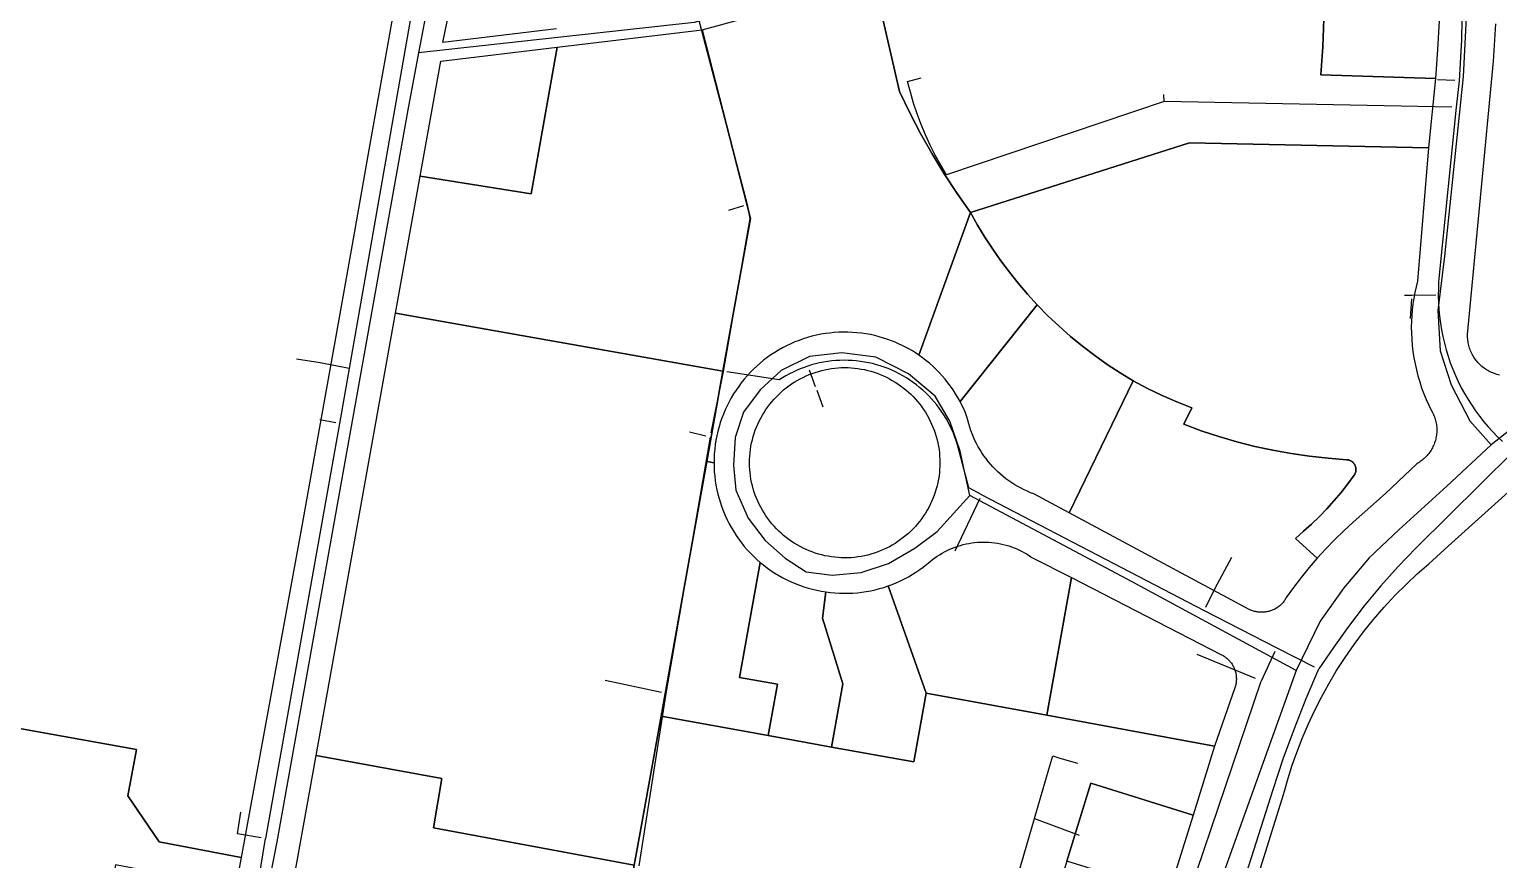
# Model space of a CAD drawing. Extents: x 1876309 to 1899261, y 443723 to 466661.
# Drawn here: x 1895567 to 1897187, y 452837 to 453752 of the extents above; entities that cross this region are included whole.
import ezdxf

# ---------------------------------------------------------------- set-up
doc = ezdxf.new("R2010")
doc.units = 0
doc.header["$MEASUREMENT"] = 0
for name, color, linetype in [('Parcels', 31, 'Continuous'), ('Roads', 7, 'Continuous'), ('Waterlines', 5, 'Continuous')]:
    doc.layers.add(name, color=color, linetype=linetype)

msp = doc.modelspace()

# ---------------------------------------------------------------- linework, layer by layer
at = {"layer": 'Parcels'}
for points in [[(1896148.1, 453752.9), (1896022.9, 453738), (1896043.1, 453836.1)], [(1896994, 453764), (1896992.7, 453733.2), (1896990.5, 453702.4), (1897116.9, 453698.3), (1897109.5, 453621.9), (1896845.9, 453627.1), (1896604.6, 453550.3), (1896589.7, 453571.4), (1896575.5, 453593), (1896562.1, 453615.1), (1896549.5, 453637.6), (1896537.6, 453660.5), (1896526.4, 453683.8), (1896498.6, 453804.2)], [(1895970, 453780), (1895942.5, 453625.8), (1895922.8, 453515.1), (1895905.5, 453418.1), (1895886.9, 453313.6), (1895867.2, 453202.5), (1895800.6, 452839), (1895710.2, 452856.4), (1895675.8, 452907.2), (1895685.1, 452958), (1895511.1, 452989.5)], [(1897187.5, 453371.1), (1897186, 453371.5), (1897184.5, 453371.9), (1897183, 453372.3), (1897181.6, 453372.9), (1897180.1, 453373.4), (1897178.7, 453374), (1897177.3, 453374.7), (1897176, 453375.4), (1897174.6, 453376.1), (1897173.3, 453376.9), (1897172, 453377.8), (1897170.8, 453378.6), (1897169.5, 453379.6), (1897168.3, 453380.5), (1897167.2, 453381.6), (1897166.1, 453382.6), (1897165, 453383.7), (1897163.9, 453384.8), (1897162.9, 453386), (1897161.9, 453387.2), (1897161, 453388.4), (1897160.1, 453389.6), (1897159.3, 453390.9), (1897158.5, 453392.3), (1897157.7, 453393.6), (1897157, 453395), (1897156.4, 453396.4), (1897155.8, 453397.8), (1897155.2, 453399.2), (1897154.7, 453400.6), (1897154.2, 453402.1), (1897153.8, 453403.6), (1897153.5, 453405.1), (1897153.2, 453406.6), (1897152.9, 453408.1), (1897152.7, 453409.6), (1897152.6, 453411.2), (1897152.5, 453412.7), (1897152.4, 453414.2), (1897152.5, 453415.8), (1897180.9, 453717.3), (1897183.4, 453758.5)], [(1896920.9, 452816.7), (1896935.1, 452862.6), (1896949.4, 452908.7), (1896950.5, 452912.3), (1896954.6, 452926.7), (1896959.2, 452940.9), (1896964.2, 452955), (1896970.1, 452970.4), (1896976.6, 452985.7), (1896983.6, 453000.7), (1896991.3, 453015.7), (1896999.4, 453030.6), (1897008.1, 453045.1), (1897017.5, 453059.7), (1897027.4, 453073.9), (1897037.8, 453087.8), (1897048.9, 453101.7), (1897060.5, 453115.2), (1897072.6, 453128.3), (1897084.6, 453140.3), (1897096.9, 453151.9), (1897109.7, 453163.1), (1897135.2, 453186), (1897263.1, 453301)]]:
    msp.add_lwpolyline(points, dxfattribs=at)
for points in [[(1896331.6, 453375.3), (1896361.9, 453543.9), (1896308.8, 453751.8), (1896498.6, 453804.2), (1896526.4, 453683.8), (1896537.6, 453660.5), (1896549.5, 453637.6), (1896562.1, 453615.1), (1896575.5, 453593), (1896589.7, 453571.4), (1896604.6, 453550.3), (1896547.5, 453393.1), (1896543.9, 453395.5), (1896540.4, 453397.8), (1896536.7, 453399.9), (1896533, 453402), (1896529.2, 453403.9), (1896525.3, 453405.7), (1896521.4, 453407.4), (1896517.4, 453409), (1896513.4, 453410.4), (1896508.7, 453411.9), (1896503.9, 453413.4), (1896499.1, 453414.6), (1896494.2, 453415.7), (1896489.3, 453416.6), (1896484.3, 453417.3), (1896479.4, 453417.8), (1896474.4, 453418.2), (1896469.4, 453418.4), (1896464.4, 453418.5), (1896459.4, 453418.3), (1896454.4, 453418), (1896449.4, 453417.5), (1896444.5, 453416.9), (1896439.6, 453416.1), (1896434.7, 453415.1), (1896429.8, 453413.9), (1896425, 453412.6), (1896420.2, 453411.1), (1896415.5, 453409.4), (1896410.9, 453407.6), (1896406.3, 453405.6), (1896401.8, 453403.5), (1896397.3, 453401.2), (1896393, 453398.7), (1896388.7, 453396.1), (1896384.5, 453393.4), (1896380.5, 453390.5), (1896376.5, 453387.4), (1896372.6, 453384.3), (1896368.9, 453381), (1896365.2, 453377.6), (1896361.7, 453374), (1896358.3, 453370.3), (1896355.1, 453366.5), (1896351.9, 453362.7), (1896349, 453358.6), (1896346.1, 453354.5), (1896343.4, 453350.3), (1896340.8, 453346.1), (1896338.4, 453341.7), (1896336.2, 453337.2), (1896334.1, 453332.7), (1896332.1, 453328.1), (1896330.4, 453323.4), (1896328.7, 453318.7), (1896327.3, 453313.9), (1896326, 453309.1), (1896324.9, 453304.2), (1896323.9, 453299.3), (1896323.2, 453294.4), (1896322.6, 453289.4), (1896322.1, 453284.4), (1896321.9, 453279.4), (1896321.8, 453274.4), (1896313.8, 453275.9), (1896331.6, 453375.3)], [(1897116.9, 453698.3), (1896990.5, 453702.4), (1896992.7, 453733.2), (1896994, 453764), (1896994.5, 453794.9), (1897121.9, 453793.4), (1897121.1, 453761.7), (1897119.4, 453730), (1897116.9, 453698.3)], [(1896331.6, 453375.3), (1895970.7, 453439.2), (1895997.8, 453590.4), (1896120.1, 453571.1), (1896149, 453732.7), (1896308.8, 453751.8), (1896361.9, 453543.9), (1896331.6, 453375.3)], [(1896149, 453732.7), (1896120.1, 453571.1), (1895997.8, 453590.4), (1896020.5, 453717.2), (1896149, 453732.7)], [(1896986.8, 453169.2), (1896962.7, 453191), (1896971.7, 453198.8), (1896980.5, 453206.8), (1896989.1, 453215.1), (1896997.3, 453223.7), (1897005.3, 453232.6), (1897012.9, 453241.7), (1897020.3, 453251), (1897027.4, 453260.6), (1897027.6, 453261), (1897027.8, 453261.3), (1897028, 453261.6), (1897028.2, 453261.9), (1897028.3, 453262.3), (1897028.5, 453262.6), (1897028.6, 453263), (1897028.8, 453263.3), (1897028.9, 453263.7), (1897029, 453264.1), (1897029.1, 453264.4), (1897029.2, 453264.8), (1897029.2, 453265.2), (1897029.3, 453265.5), (1897029.3, 453265.9), (1897029.4, 453266.3), (1897029.4, 453266.7), (1897029.4, 453267.1), (1897029.4, 453267.4), (1897029.3, 453267.8), (1897029.3, 453268.2), (1897029.2, 453268.6), (1897029.2, 453268.9), (1897029.1, 453269.3), (1897029, 453269.7), (1897028.9, 453270), (1897028.8, 453270.4), (1897028.7, 453270.8), (1897028.5, 453271.1), (1897028.4, 453271.5), (1897028.2, 453271.8), (1897028, 453272.1), (1897027.9, 453272.5), (1897027.7, 453272.8), (1897027.4, 453273.1), (1897027.2, 453273.4), (1897027, 453273.7), (1897026.7, 453274), (1897026.5, 453274.3), (1897026.2, 453274.6), (1897026, 453274.8), (1897025.7, 453275.1), (1897025.4, 453275.3), (1897025.1, 453275.6), (1897024.8, 453275.8), (1897024.5, 453276), (1897024.2, 453276.2), (1897023.8, 453276.4), (1897023.5, 453276.6), (1897023.2, 453276.7), (1897022.8, 453276.9), (1897022.5, 453277), (1897022.1, 453277.2), (1897021.7, 453277.3), (1897021.4, 453277.4), (1897021, 453277.5), (1897020.6, 453277.6), (1897020.3, 453277.6), (1897019.9, 453277.7), (1897019.5, 453277.7), (1897019.1, 453277.8), (1896998.7, 453279.3), (1896978.3, 453281.5), (1896958, 453284.5), (1896937.9, 453288.1), (1896917.9, 453292.5), (1896898, 453297.5), (1896878.3, 453303.3), (1896858.9, 453309.7), (1896839.6, 453316.8), (1896848.4, 453334.9), (1896831.9, 453341.5), (1896815.7, 453348.7), (1896799.6, 453356.4), (1896783.9, 453364.6), (1896769.4, 453373.4), (1896755.3, 453382.8), (1896741.4, 453392.6), (1896728, 453402.9), (1896714.9, 453413.7), (1896702.2, 453424.9), (1896689.9, 453436.6), (1896678.1, 453448.7), (1896667.5, 453460.3), (1896657.2, 453472.3), (1896647.4, 453484.5), (1896638, 453497.1), (1896629, 453510), (1896620.4, 453523.1), (1896612.3, 453536.6), (1896604.6, 453550.3), (1896845.9, 453627.1), (1897109.5, 453621.9), (1897097.1, 453474.5), (1897095.6, 453468.3), (1897094.2, 453462), (1897093.1, 453455.8), (1897092.1, 453449.4), (1897091.4, 453443.1), (1897090.9, 453436.7), (1897090.5, 453430.4), (1897090.4, 453424), (1897090.5, 453417.6), (1897090.8, 453410.7), (1897091.4, 453403.9), (1897092.2, 453397), (1897093.2, 453390.2), (1897094.5, 453383.5), (1897096, 453376.8), (1897097.7, 453370.1), (1897099.7, 453363.5), (1897101.8, 453357), (1897104.3, 453350.5), (1897106.9, 453344.2), (1897109.7, 453337.9), (1897112.8, 453331.8), (1897113.5, 453330.5), (1897114.2, 453329.2), (1897114.8, 453327.8), (1897115.4, 453326.5), (1897115.9, 453325.1), (1897116.4, 453323.7), (1897116.8, 453322.3), (1897117.2, 453320.9), (1897117.5, 453319.4), (1897117.8, 453318), (1897118, 453316.5), (1897118.2, 453315.1), (1897118.4, 453313.6), (1897118.4, 453312.1), (1897118.5, 453310.7), (1897118.4, 453309.2), (1897118.4, 453307.7), (1897118.3, 453306.3), (1897118.1, 453304.8), (1897117.9, 453303.4), (1897117.6, 453301.9), (1897117.3, 453300.5), (1897116.9, 453299), (1897116.5, 453297.6), (1897116, 453296.2), (1897115.5, 453294.9), (1897114.9, 453293.5), (1897114.3, 453292.2), (1897113.6, 453290.9), (1897112.9, 453289.6), (1897112.2, 453288.3), (1897111.4, 453287.1), (1897110.5, 453285.8), (1897109.7, 453284.7), (1897108.7, 453283.5), (1897107.8, 453282.4), (1897106.8, 453281.3), (1897105.8, 453280.3), (1897104.7, 453279.2), (1897103.6, 453278.3), (1897102.5, 453277.3), (1897101.3, 453276.4), (1897100.1, 453275.6), (1897098.9, 453274.8), (1897097.6, 453274), (1897096.3, 453273.3), (1897061.8, 453240.5), (1897026.3, 453208.8), (1897016, 453199.3), (1897006, 453189.6), (1896996.2, 453179.5), (1896986.8, 453169.2)], [(1896678.1, 453448.7), (1896593, 453342), (1896590.6, 453346.3), (1896588, 453350.5), (1896585.4, 453354.7), (1896582.5, 453358.7), (1896579.6, 453362.7), (1896576.5, 453366.5), (1896573.3, 453370.3), (1896569.9, 453373.9), (1896566.5, 453377.4), (1896562.9, 453380.8), (1896559.2, 453384.1), (1896555.4, 453387.2), (1896551.5, 453390.2), (1896547.5, 453393.1), (1896604.6, 453550.3), (1896612.3, 453536.6), (1896620.4, 453523.1), (1896629, 453510), (1896638, 453497.1), (1896647.4, 453484.5), (1896657.2, 453472.3), (1896667.5, 453460.3), (1896678.1, 453448.7)], [(1896263.4, 452994.9), (1896241, 452870.6), (1896233.9, 452830.7), (1896012.7, 452871.8), (1896021.7, 452926), (1895883.3, 452951.7), (1895970.7, 453439.2), (1896331.6, 453375.3), (1896313.8, 453275.9), (1896295.4, 453173.4), (1896263.4, 452994.9)], [(1896783.9, 453364.6), (1896713.3, 453219.1), (1896674.5, 453240), (1896670.8, 453241.4), (1896667.2, 453242.9), (1896663.7, 453244.5), (1896660.2, 453246.3), (1896656.7, 453248.2), (1896653.3, 453250.2), (1896650, 453252.3), (1896646.8, 453254.5), (1896643.6, 453256.8), (1896640.6, 453259.3), (1896637.6, 453261.8), (1896634.7, 453264.4), (1896631.8, 453267.2), (1896629.1, 453270), (1896626.5, 453272.9), (1896624, 453275.9), (1896621.6, 453279), (1896619.2, 453282.2), (1896617, 453285.4), (1896615, 453288.7), (1896613, 453292.1), (1896611.1, 453295.6), (1896609.4, 453299.1), (1896607.7, 453302.7), (1896606.2, 453306.3), (1896604.9, 453310), (1896603.6, 453313.7), (1896602.5, 453317.4), (1896601.5, 453321.2), (1896600.6, 453325.1), (1896598.9, 453329.4), (1896597.1, 453333.7), (1896595.1, 453337.9), (1896593, 453342), (1896678.1, 453448.7), (1896689.9, 453436.6), (1896702.2, 453424.9), (1896714.9, 453413.7), (1896728, 453402.9), (1896741.4, 453392.6), (1896755.3, 453382.8), (1896769.4, 453373.4), (1896783.9, 453364.6)], [(1896465.8, 453379.4), (1896469.5, 453379.4), (1896473.1, 453379.2), (1896476.8, 453378.9), (1896480.4, 453378.4), (1896484, 453377.8), (1896487.6, 453377.1), (1896491.2, 453376.3), (1896494.7, 453375.3), (1896498.2, 453374.3), (1896501.7, 453373.1), (1896505.1, 453371.8), (1896508.5, 453370.3), (1896511.8, 453368.8), (1896515.1, 453367.1), (1896518.3, 453365.3), (1896521.4, 453363.4), (1896524.5, 453361.4), (1896527.5, 453359.3), (1896530.4, 453357.1), (1896533.3, 453354.8), (1896536, 453352.4), (1896538.7, 453349.9), (1896541.3, 453347.3), (1896543.8, 453344.7), (1896546.2, 453341.9), (1896548.5, 453339), (1896550.7, 453336.1), (1896552.8, 453333.1), (1896554.8, 453330.1), (1896556.7, 453326.9), (1896558.5, 453323.7), (1896560.1, 453320.4), (1896561.7, 453317.1), (1896563.1, 453313.8), (1896564.4, 453310.3), (1896565.6, 453306.9), (1896566.7, 453303.4), (1896567.7, 453299.8), (1896568.5, 453296.3), (1896569.2, 453292.7), (1896569.8, 453289.1), (1896570.2, 453285.4), (1896570.5, 453281.8), (1896570.7, 453278.1), (1896570.8, 453274.4), (1896570.7, 453270.8), (1896570.5, 453267.1), (1896570.2, 453263.5), (1896569.8, 453259.8), (1896569.2, 453256.2), (1896568.5, 453252.6), (1896567.7, 453249.1), (1896566.7, 453245.5), (1896565.6, 453242), (1896564.4, 453238.6), (1896563.1, 453235.1), (1896561.7, 453231.8), (1896560.1, 453228.4), (1896558.5, 453225.2), (1896556.7, 453222), (1896554.8, 453218.8), (1896552.8, 453215.8), (1896550.7, 453212.8), (1896548.5, 453209.8), (1896546.2, 453207), (1896543.8, 453204.2), (1896541.3, 453201.6), (1896538.7, 453199), (1896536, 453196.5), (1896533.3, 453194.1), (1896530.4, 453191.8), (1896527.5, 453189.6), (1896524.5, 453187.4), (1896521.4, 453185.5), (1896518.3, 453183.6), (1896515.1, 453181.8), (1896511.8, 453180.1), (1896508.5, 453178.6), (1896505.1, 453177.1), (1896501.7, 453175.8), (1896498.2, 453174.6), (1896494.7, 453173.6), (1896491.2, 453172.6), (1896487.6, 453171.8), (1896484, 453171.1), (1896480.4, 453170.5), (1896476.8, 453170), (1896473.1, 453169.7), (1896469.5, 453169.5), (1896465.8, 453169.4), (1896462.1, 453169.5), (1896458.5, 453169.8), (1896454.9, 453170.1), (1896451.2, 453170.6), (1896447.6, 453171.2), (1896444, 453171.9), (1896440.5, 453172.7), (1896436.9, 453173.7), (1896433.4, 453174.8), (1896430, 453176), (1896426.6, 453177.3), (1896423.2, 453178.7), (1896419.9, 453180.3), (1896416.7, 453182), (1896413.5, 453183.7), (1896410.3, 453185.6), (1896407.3, 453187.6), (1896404.3, 453189.7), (1896401.4, 453191.9), (1896398.5, 453194.2), (1896395.8, 453196.6), (1896393.1, 453199.1), (1896390.5, 453201.7), (1896388, 453204.4), (1896385.6, 453207.2), (1896383.3, 453210), (1896381.1, 453212.9), (1896379, 453215.9), (1896377, 453219), (1896375.1, 453222.1), (1896373.3, 453225.3), (1896371.6, 453228.6), (1896370.1, 453231.9), (1896368.6, 453235.2), (1896367.3, 453238.6), (1896366.1, 453242.1), (1896365, 453245.6), (1896364.1, 453249.1), (1896363.2, 453252.7), (1896362.5, 453256.3), (1896361.9, 453259.9), (1896361.5, 453263.5), (1896361.1, 453267.1), (1896360.9, 453270.8), (1896360.8, 453274.4), (1896360.9, 453278.1), (1896361.1, 453281.8), (1896361.5, 453285.4), (1896361.9, 453289), (1896362.5, 453292.6), (1896363.2, 453296.2), (1896364.1, 453299.8), (1896365, 453303.3), (1896366.1, 453306.8), (1896367.3, 453310.3), (1896368.6, 453313.7), (1896370.1, 453317), (1896371.6, 453320.3), (1896373.3, 453323.6), (1896375.1, 453326.8), (1896377, 453329.9), (1896379, 453333), (1896381.1, 453336), (1896383.3, 453338.9), (1896385.6, 453341.7), (1896388, 453344.5), (1896390.5, 453347.2), (1896393.1, 453349.8), (1896395.8, 453352.3), (1896398.5, 453354.7), (1896401.4, 453357), (1896404.3, 453359.2), (1896407.3, 453361.3), (1896410.3, 453363.3), (1896413.5, 453365.2), (1896416.7, 453366.9), (1896419.9, 453368.6), (1896423.2, 453370.2), (1896426.6, 453371.6), (1896430, 453372.9), (1896433.4, 453374.1), (1896436.9, 453375.2), (1896440.5, 453376.2), (1896444, 453377), (1896447.6, 453377.7), (1896451.2, 453378.3), (1896454.9, 453378.8), (1896458.5, 453379.1), (1896462.1, 453379.4), (1896465.8, 453379.4)], [(1896713.3, 453219.1), (1896783.9, 453364.6), (1896799.6, 453356.4), (1896815.7, 453348.7), (1896831.9, 453341.5), (1896848.4, 453334.9), (1896839.6, 453316.8), (1896858.9, 453309.7), (1896878.3, 453303.3), (1896898, 453297.5), (1896917.9, 453292.5), (1896937.9, 453288.1), (1896958, 453284.5), (1896978.3, 453281.5), (1896998.7, 453279.3), (1897019.1, 453277.8), (1897019.5, 453277.7), (1897019.9, 453277.7), (1897020.3, 453277.6), (1897020.6, 453277.6), (1897021, 453277.5), (1897021.4, 453277.4), (1897021.7, 453277.3), (1897022.1, 453277.2), (1897022.5, 453277), (1897022.8, 453276.9), (1897023.2, 453276.7), (1897023.5, 453276.6), (1897023.8, 453276.4), (1897024.2, 453276.2), (1897024.5, 453276), (1897024.8, 453275.8), (1897025.1, 453275.6), (1897025.4, 453275.3), (1897025.7, 453275.1), (1897026, 453274.8), (1897026.2, 453274.6), (1897026.5, 453274.3), (1897026.7, 453274), (1897027, 453273.7), (1897027.2, 453273.4), (1897027.4, 453273.1), (1897027.7, 453272.8), (1897027.9, 453272.5), (1897028, 453272.1), (1897028.2, 453271.8), (1897028.4, 453271.5), (1897028.5, 453271.1), (1897028.7, 453270.8), (1897028.8, 453270.4), (1897028.9, 453270), (1897029, 453269.7), (1897029.1, 453269.3), (1897029.2, 453268.9), (1897029.2, 453268.6), (1897029.3, 453268.2), (1897029.3, 453267.8), (1897029.4, 453267.4), (1897029.4, 453267.1), (1897029.4, 453266.7), (1897029.4, 453266.3), (1897029.3, 453265.9), (1897029.3, 453265.5), (1897029.2, 453265.2), (1897029.2, 453264.8), (1897029.1, 453264.4), (1897029, 453264.1), (1897028.9, 453263.7), (1897028.8, 453263.3), (1897028.6, 453263), (1897028.5, 453262.6), (1897028.3, 453262.3), (1897028.2, 453261.9), (1897028, 453261.6), (1897027.8, 453261.3), (1897027.6, 453261), (1897027.4, 453260.6), (1897020.3, 453251), (1897012.9, 453241.7), (1897005.3, 453232.6), (1896997.3, 453223.7), (1896989.1, 453215.1), (1896980.5, 453206.8), (1896971.7, 453198.8), (1896962.7, 453191), (1896986.8, 453169.2), (1896977.8, 453158.7), (1896969.1, 453147.9), (1896960.7, 453136.9), (1896952.6, 453125.7), (1896952.1, 453124.7), (1896951.5, 453123.8), (1896950.9, 453123), (1896950.3, 453122.1), (1896949.7, 453121.2), (1896949, 453120.4), (1896948.3, 453119.6), (1896947.6, 453118.9), (1896946.9, 453118.1), (1896946.1, 453117.4), (1896945.3, 453116.7), (1896944.5, 453116), (1896943.6, 453115.4), (1896942.8, 453114.8), (1896941.9, 453114.2), (1896941, 453113.7), (1896940, 453113.1), (1896939.1, 453112.7), (1896938.1, 453112.2), (1896937.2, 453111.8), (1896936.2, 453111.4), (1896935.2, 453111.1), (1896934.2, 453110.7), (1896933.2, 453110.5), (1896932.1, 453110.2), (1896931.1, 453110), (1896930.1, 453109.8), (1896929, 453109.7), (1896928, 453109.6), (1896926.9, 453109.5), (1896925.9, 453109.5), (1896924.8, 453109.5), (1896923.7, 453109.5), (1896922.7, 453109.6), (1896921.6, 453109.7), (1896920.6, 453109.8), (1896919.5, 453110), (1896918.5, 453110.2), (1896917.5, 453110.5), (1896916.5, 453110.8), (1896915.5, 453111.1), (1896914.5, 453111.5), (1896913.5, 453111.9), (1896912.5, 453112.3), (1896911.6, 453112.7), (1896713.3, 453219.1)], [(1896263.4, 452994.9), (1896295.4, 453173.4), (1896313.8, 453275.9), (1896321.8, 453274.4), (1896321.9, 453269.4), (1896322.1, 453264.4), (1896322.6, 453259.5), (1896323.2, 453254.5), (1896323.9, 453249.5), (1896324.9, 453244.6), (1896326, 453239.7), (1896327.3, 453234.9), (1896328.8, 453230.1), (1896330.4, 453225.4), (1896332.2, 453220.7), (1896334.1, 453216.1), (1896336.2, 453211.5), (1896338.5, 453207.1), (1896340.9, 453202.7), (1896343.5, 453198.4), (1896346.2, 453194.2), (1896349.1, 453190.1), (1896352.1, 453186.1), (1896355.2, 453182.2), (1896358.5, 453178.4), (1896361.9, 453174.7), (1896365.4, 453171.2), (1896369.1, 453167.7), (1896372.8, 453164.4), (1896349.9, 453037.6), (1896391.7, 453030.1), (1896381.4, 452973.5), (1896263.4, 452994.9)], [(1896688.5, 452996.1), (1896555.8, 453020.1), (1896513.6, 453138.6), (1896518.2, 453140.3), (1896522.7, 453142.1), (1896527.2, 453144.2), (1896531.6, 453146.3), (1896536, 453148.7), (1896540.2, 453151.1), (1896544.4, 453153.8), (1896548.5, 453156.5), (1896552.4, 453159.4), (1896556.3, 453162.4), (1896560.1, 453165.6), (1896562.6, 453167.6), (1896565.1, 453169.5), (1896567.7, 453171.3), (1896570.4, 453173), (1896573.1, 453174.7), (1896575.9, 453176.2), (1896578.7, 453177.6), (1896581.6, 453179), (1896584.5, 453180.2), (1896587.5, 453181.3), (1896590.5, 453182.4), (1896593.5, 453183.3), (1896596.6, 453184.1), (1896599.7, 453184.9), (1896602.8, 453185.5), (1896605.9, 453186), (1896609.1, 453186.4), (1896612.2, 453186.7), (1896615.4, 453186.8), (1896618.6, 453186.9), (1896621.7, 453186.9), (1896624.9, 453186.7), (1896628.1, 453186.5), (1896631.2, 453186.1), (1896634.4, 453185.6), (1896637.5, 453185), (1896640.6, 453184.3), (1896643.7, 453183.5), (1896646.7, 453182.6), (1896649.7, 453181.6), (1896652.7, 453180.5), (1896655.6, 453179.3), (1896658.5, 453178), (1896661.4, 453176.6), (1896664.1, 453175.1), (1896666.9, 453173.5), (1896669.6, 453171.8), (1896672.2, 453170), (1896715.8, 453147.7), (1896688.5, 452996.1)], [(1896381.4, 452973.5), (1896391.7, 453030.1), (1896349.9, 453037.6), (1896372.8, 453164.4), (1896376.7, 453161.3), (1896380.7, 453158.2), (1896384.8, 453155.3), (1896389, 453152.6), (1896393.3, 453150), (1896397.7, 453147.5), (1896402.2, 453145.2), (1896406.7, 453143.1), (1896411.3, 453141.1), (1896416, 453139.3), (1896420.8, 453137.6), (1896425.6, 453136.2), (1896430.4, 453134.8), (1896435.3, 453133.7), (1896440.2, 453132.7), (1896445.2, 453131.9), (1896441.3, 453103), (1896463.9, 453030.6), (1896451.3, 452960.9), (1896381.4, 452973.5)], [(1896873.6, 452961.8), (1896688.5, 452996.1), (1896715.8, 453147.7), (1896881.3, 453062.7), (1896882.2, 453062.2), (1896883.1, 453061.7), (1896884, 453061.1), (1896884.8, 453060.5), (1896885.7, 453059.9), (1896886.5, 453059.3), (1896887.3, 453058.6), (1896888.1, 453057.9), (1896888.8, 453057.2), (1896889.6, 453056.4), (1896890.3, 453055.6), (1896890.9, 453054.8), (1896891.6, 453054), (1896892.2, 453053.2), (1896892.8, 453052.3), (1896893.3, 453051.4), (1896893.8, 453050.5), (1896894.3, 453049.6), (1896894.8, 453048.6), (1896895.2, 453047.7), (1896895.6, 453046.7), (1896895.9, 453045.7), (1896896.3, 453044.7), (1896896.6, 453043.7), (1896896.8, 453042.7), (1896897, 453041.7), (1896897.2, 453040.7), (1896897.3, 453039.6), (1896897.5, 453038.6), (1896897.5, 453037.5), (1896897.6, 453036.5), (1896897.6, 453035.4), (1896897.5, 453034.4), (1896897.4, 453033.4), (1896897.3, 453032.3), (1896897.2, 453031.3), (1896897, 453030.2), (1896896.8, 453029.2), (1896896.5, 453028.2), (1896896.2, 453027.2), (1896895.9, 453026.2), (1896873.6, 452961.8)], [(1896451.3, 452960.9), (1896463.9, 453030.6), (1896441.3, 453103), (1896445.2, 453131.9), (1896450.1, 453131.3), (1896455, 453130.8), (1896460, 453130.5), (1896464.9, 453130.4), (1896469.9, 453130.5), (1896474.8, 453130.7), (1896479.8, 453131.1), (1896484.7, 453131.7), (1896489.6, 453132.4), (1896494.5, 453133.3), (1896499.3, 453134.4), (1896504.1, 453135.6), (1896508.9, 453137), (1896513.6, 453138.6), (1896555.8, 453020.1), (1896542.1, 452944.4), (1896451.3, 452960.9)], [(1896263.4, 452994.9), (1896381.4, 452973.5), (1896451.3, 452960.9), (1896542.1, 452944.4), (1896555.8, 453020.1), (1896688.5, 452996.1), (1896873.6, 452961.8), (1896850, 452885.9), (1896737.3, 452920.9), (1896710.6, 452834.9), (1896683.9, 452749), (1896660.2, 452672.6), (1896653.4, 452650.6), (1896628.7, 452610), (1896554.8, 452488.4), (1896542.2, 452418.6), (1896403.7, 452443.7), (1896389.8, 452367.4), (1896169.8, 452473.2), (1896222.9, 452769.2), (1896233.9, 452830.7), (1896241, 452870.6), (1896263.4, 452994.9)], [(1895521.1, 452788.5), (1895511.1, 452989.5), (1895685.1, 452958), (1895675.8, 452907.2), (1895710.2, 452856.4), (1895800.6, 452839), (1895794.5, 452805.5), (1895662.1, 452831.1), (1895650.5, 452767.1), (1895643.5, 452728.8), (1895521.1, 452788.5)], [(1896233.9, 452830.7), (1896222.9, 452769.2), (1896169.8, 452473.2), (1895928.9, 452588.9), (1895954, 452740.2), (1895848.8, 452759.8), (1895883.3, 452951.7), (1896021.7, 452926), (1896012.7, 452871.8), (1896233.9, 452830.7)], [(1896850, 452885.9), (1896823.3, 452799.9), (1896710.6, 452834.9), (1896737.3, 452920.9), (1896850, 452885.9)]]:
    msp.add_lwpolyline(points, close=True, dxfattribs=at)
at = {"layer": 'Roads'}
for points in [[(1897401.1, 454312.1), (1897407.3, 454201), (1897393.2, 453683.7), (1897380, 453580), (1897356.7, 453501.5), (1897322.9, 453449.4), (1897278.6, 453381.7), (1897226.5, 453332.2), (1897178.5, 453294.2)], [(1897092.7, 454209.6), (1897126.8, 454080.2), (1897147.4, 453950.7), (1897154.4, 453838.5), (1897147.5, 453700.5), (1897126.9, 453502.4), (1897119.7, 453442.4), (1897122.2, 453398), (1897134.5, 453360.2), (1897155, 453320.7), (1897178.5, 453294.2)], [(1896476.6, 454012.4), (1896468.3, 453975.5), (1896504.9, 453818), (1896300, 453759.8), (1895996.2, 453726.5)], [(1896023.8, 453873.2), (1896018.7, 453845.9), (1895996.2, 453726.5)], [(1895996.2, 453726.5), (1895984.3, 453663.5), (1895840, 452856.2), (1895794.5, 452624.1)], [(1896963.3, 453045.2), (1896782.6, 453142.9), (1896603.6, 453238.3), (1896593.1, 453287.3), (1896581.8, 453320.4), (1896565.6, 453347.9), (1896536, 453372.5), (1896500.1, 453390.8), (1896462.8, 453395.8), (1896426.9, 453391.5), (1896395.9, 453376), (1896372.6, 453354.9), (1896354.3, 453330.3), (1896345.2, 453302.1), (1896343.1, 453271.8), (1896345.9, 453244.3), (1896359.3, 453213.3), (1896378.3, 453188.7), (1896400.1, 453169), (1896423.4, 453154.2), (1896452.2, 453150.6), (1896483.9, 453153.5), (1896514.2, 453163.3), (1896543.1, 453180.2), (1896567.7, 453198.5), (1896603.6, 453238.3)], [(1897178.5, 453294.2), (1897129.6, 453248.4), (1897077, 453200.7), (1897044.1, 453169.5), (1897016.1, 453136.6), (1896989.8, 453099.6), (1896963.3, 453045.2)], [(1896963.3, 453045.2), (1896876.7, 452803.3), (1896819.4, 452615.2), (1896804.9, 452549.6), (1896786.1, 452497.3), (1896759.8, 452457.9), (1896725.7, 452417.3), (1896681.3, 452378.5), (1896649.6, 452355.9), (1896622.2, 452340.1), (1896595.3, 452324.7), (1896568.7, 452301.5), (1896548.2, 452271.4)]]:
    msp.add_lwpolyline(points, dxfattribs=at)
at = {"layer": 'Waterlines', "color": 5}
for p, q in [((1896256.6, 453948), (1896358.4, 453559.2)), ((1896002.2, 453850), (1895919.6, 453378.4)), ((1897138.2, 453695.9), (1897119.3, 453696.9)), ((1897143.2, 453695.7), (1897140, 453666.4)), ((1896818, 453673), (1896817.5, 453680.6)), ((1897135.1, 453666.5), (1896818, 453673)), ((1897140, 453666.4), (1897121.9, 453488.5)), ((1896354.2, 453557.8), (1896337.8, 453552.6)), ((1897082.9, 453459.3), (1897090.9, 453459.4)), ((1897089.4, 453433.5), (1897090.8, 453455.2)), ((1897090.9, 453459.4), (1897117.3, 453459.5)), ((1895887.6, 453384.6), (1895861.6, 453388.6)), ((1895919.6, 453378.4), (1895887.6, 453384.6)), ((1895919.6, 453378.4), (1895909, 453317.8)), ((1896331.7, 453375.2), (1896318.3, 453307.5)), ((1896426.6, 453376.8), (1896433.3, 453358.6)), ((1896435, 453354.5), (1896441.6, 453336.2)), ((1895909, 453317.8), (1895827.5, 452859.9)), ((1895905.1, 453318.5), (1895887.2, 453321.9)), ((1896312.6, 453303.9), (1896294.7, 453308.1)), ((1896317.4, 453302.8), (1896268.7, 453019.8)), ((1896614.9, 453235), (1896587.2, 453177)), ((1896614.9, 453235), (1896601.5, 453207)), ((1896616.9, 453239.1), (1896861.9, 453111.3)), ((1896874.1, 453136.1), (1896892.6, 453170.2)), ((1896863.8, 453115.3), (1896874.1, 453136.1)), ((1896861.9, 453111.3), (1896942, 453070.3)), ((1896940, 453066.2), (1896924.9, 453033.7)), ((1896942, 453070.3), (1896983.5, 453049.5)), ((1896918.6, 453036.6), (1896854.3, 453063)), ((1896263.9, 453020.9), (1896202, 453034.1)), ((1896829, 452750), (1896924.9, 453033.7)), ((1896268.7, 453019.8), (1896239, 452830)), ((1896675, 452882.2), (1896690.7, 452936.3)), ((1896703, 452948.7), (1896722.4, 452943.1)), ((1896650.6, 452798.3), (1896675, 452882.2)), ((1896675, 452882.2), (1896724.4, 452863.6)), ((1895791.8, 452646.5), (1895827.5, 452859.9))]:
    msp.add_line(p, q, dxfattribs=at)
for points in [[(1897121.2, 454057.2), (1897129.1, 454012.5), (1897135.5, 453967.6), (1897140.5, 453922.4), (1897144, 453877.2), (1897146, 453831.8), (1897146.5, 453786.4), (1897145.6, 453741), (1897143.2, 453695.7)], [(1896818, 453673), (1896578, 453592), (1896571.7, 453602.7), (1896565.7, 453613.6), (1896560.1, 453624.8), (1896554.9, 453636.1), (1896550.1, 453647.6), (1896545.7, 453659.2), (1896541.7, 453671), (1896538.2, 453683), (1896535, 453695), (1896550, 453699)], [(1896358.4, 453559.2), (1896361.2, 453543.9), (1896331.7, 453375.2)], [(1897121.9, 453488.5), (1897121.1, 453481), (1897120.5, 453473.5), (1897120.2, 453466), (1897120.1, 453459.5)], [(1897120.1, 453459.5), (1897120.1, 453458.4), (1897120.3, 453450.9), (1897120.7, 453443.4), (1897121.4, 453435.9), (1897122.4, 453428.5), (1897123.6, 453421), (1897125.1, 453413.6), (1897126.8, 453406.3), (1897128.7, 453399.1), (1897130.9, 453391.9), (1897133.4, 453384.7), (1897136, 453377.7), (1897139, 453370.8), (1897142.1, 453364), (1897145.5, 453357.2), (1897149.1, 453350.6), (1897152.9, 453344.2), (1897157, 453337.8), (1897161.2, 453331.6), (1897165.7, 453325.6), (1897170.4, 453319.7), (1897175.2, 453313.9), (1897180.3, 453308.4), (1897185.5, 453303), (1897191, 453297.7)], [(1896425.1, 453381), (1896421, 453379.5), (1896416.9, 453378), (1896412.8, 453376.3), (1896408.9, 453374.4), (1896405, 453372.4), (1896401.1, 453370.3), (1896397.3, 453368.1), (1896393.6, 453365.7), (1896335.8, 453374.7)], [(1896616.9, 453239.1), (1896602.5, 453246.6), (1896590.1, 453294.3), (1896588.7, 453298.6), (1896587.2, 453302.8), (1896585.6, 453307), (1896583.8, 453311.2), (1896581.8, 453315.3), (1896579.8, 453319.3), (1896577.6, 453323.2), (1896575.2, 453327.1), (1896572.7, 453330.8), (1896570.1, 453334.5), (1896567.4, 453338.1), (1896564.5, 453341.6), (1896561.5, 453345), (1896558.4, 453348.3), (1896555.2, 453351.5), (1896551.9, 453354.5), (1896548.4, 453357.5), (1896544.9, 453360.3), (1896541.3, 453363), (1896537.6, 453365.6), (1896533.8, 453368), (1896529.9, 453370.3), (1896525.9, 453372.5), (1896521.9, 453374.5), (1896517.8, 453376.4), (1896513.6, 453378.2), (1896509.4, 453379.8), (1896505.1, 453381.2), (1896500.8, 453382.5), (1896496.4, 453383.7), (1896492, 453384.7), (1896487.6, 453385.5), (1896483.1, 453386.2), (1896478.6, 453386.7), (1896474.1, 453387.1), (1896469.6, 453387.3), (1896465.1, 453387.4), (1896460.6, 453387.3), (1896456.1, 453387.1), (1896451.6, 453386.7), (1896447.1, 453386.1), (1896442.6, 453385.4), (1896438.2, 453384.5), (1896433.8, 453383.5), (1896429.4, 453382.3), (1896425.1, 453381)], [(1897202.8, 453286.5), (1897095.7, 453180.4), (1897075.9, 453159.8), (1897056.9, 453138.5), (1897038.6, 453116.5), (1897021.1, 453093.9), (1897004.5, 453070.8), (1896988.6, 453047)], [(1896816, 452531), (1896938, 452914), (1896949.3, 452947.8), (1896961.5, 452981.2), (1896974.6, 453014.3), (1896988.6, 453047)], [(1896690.7, 452936.3), (1896695.2, 452951), (1896703, 452948.7)], [(1895822.7, 452860.7), (1895796.4, 452865.3), (1895800.4, 452889.1)]]:
    msp.add_lwpolyline(points, dxfattribs=at)

doc.saveas('drawing.dxf')
